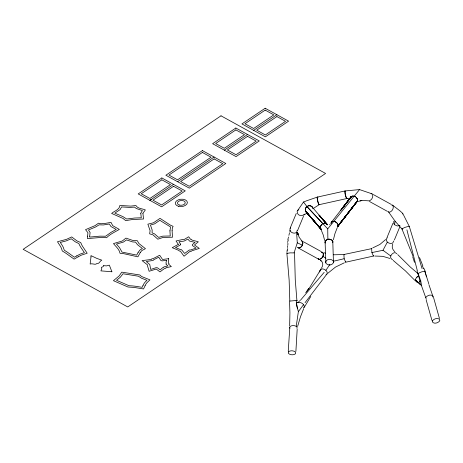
<?xml version="1.0" encoding="UTF-8"?>
<svg xmlns="http://www.w3.org/2000/svg" width="463" height="463" viewBox="0 0 463 463"><rect width="100%" height="100%" fill="white"/><g stroke="black" fill="none" stroke-linecap="round" stroke-linejoin="round"><path stroke-width="0.69" d="M325.749 262.735L325.749 262.689A4.885 3.565 -1.8 0 0 325.749 262.313L325.738 262.18A3.015 2.193 -1.8 0 1 325.726 261.994L325.732 261.948A1.036 0.758 -1.8 0 1 325.761 261.815L325.894 261.549A5.77 4.208 -1.8 0 0 326.091 261.155L326.108 261.115A4.231 3.085 -1.8 0 1 326.189 260.935L326.212 260.895A1.094 0.799 -1.8 0 1 326.299 260.773L326.542 260.553A4.821 3.513 -1.8 0 0 326.942 260.189L327.538 259.784A4.566 3.334 -1.8 0 0 328.145 259.523L328.915 259.349A4.943 3.606 -1.8 0 0 329.425 259.344L329.61 259.332A3.021 2.205 -1.8 0 1 329.864 259.321L329.928 259.321A1.036 0.758 -1.8 0 1 330.113 259.344L330.466 259.43A5.77 4.208 -1.8 0 0 331.004 259.564L331.062 259.581A4.236 3.085 -1.8 0 1 331.305 259.633A1.094 0.799 -1.8 0 1 331.525 259.714L331.821 259.888A4.821 3.513 -1.8 0 0 332.318 260.165L332.885 260.64A4.566 3.328 -1.8 0 0 333.198 261.034L333.424 261.589A4.943 3.606 -1.8 0 0 333.424 261.96L333.435 262.099A3.021 2.205 -1.8 0 1 333.447 262.284L333.441 262.33A1.036 0.758 -1.8 0 1 333.412 262.463L333.279 262.724A5.77 4.208 -1.8 0 0 333.082 263.117L333.065 263.163A4.231 3.085 -1.8 0 1 332.984 263.343L332.961 263.383A1.094 0.799 -1.8 0 1 332.874 263.505L332.631 263.725A4.821 3.513 -1.8 0 0 332.231 264.089L331.577 264.512A4.566 3.334 -1.8 0 0 331.028 264.749L330.258 264.929A4.943 3.606 -1.8 0 0 329.749 264.934L329.563 264.946A3.021 2.205 -1.8 0 1 329.309 264.958L329.245 264.958A1.036 0.758 -1.8 0 1 329.06 264.934L328.765 264.859A6.071 4.427 -1.8 0 0 328.111 264.697A4.19 3.056 -1.8 0 1 327.868 264.645L327.81 264.628A1.065 0.776 -1.8 0 1 327.648 264.564L327.445 264.454A6.117 4.456 -1.8 0 0 327.11 264.246L326.137 263.435A4.862 3.542 -1.8 0 0 325.975 263.239A5.122 3.733 -1.8 0 1 325.871 263.123L325.09 241.86A1.036 0.758 -1.8 0 1 325.124 241.674L325.159 241.588A3.397 2.477 -1.8 0 1 325.229 241.46L325.252 241.414A5.77 4.208 -1.8 0 0 325.448 241.02L325.599 240.714A1.1 0.804 -1.8 0 1 325.697 240.598L325.738 240.563A3.27 2.384 -1.8 0 1 325.859 240.453L325.9 240.419A4.821 3.513 -1.8 0 0 326.299 240.054L327.868 239.238L327.735 228.861L359.543 189.587L372.02 193.835L372.582 194.553C373.352 197.14 371.702 200.132 369.109 200.867L361.094 200.346M289.815 301.239L289.144 280.132L286.892 253.452L290.081 252.867L294.537 252.914L295.272 279.918L296.939 300.84M338.007 225.493L338.007 225.151M289.659 325.819L289.919 312.722L289.578 301.945M425.59 273.772L424.831 271.115L421.538 271.897L418.037 273.459L420.711 280.769L421.758 286.504L426.273 299.127M325.263 243.029L325.084 241.767L326.785 239.695A6.164 4.497 -1.8 0 1 326.959 239.626A4.566 3.328 -1.8 0 0 327.509 239.388L328.336 239.215A4.404 3.212 -1.8 0 0 328.782 239.203L329.286 239.186A1.036 0.758 -1.8 0 1 329.471 239.203L329.592 239.232A3.397 2.477 -1.8 0 1 329.772 239.278L329.83 239.296A5.77 4.208 -1.8 0 0 330.362 239.429L330.721 239.516A1.1 0.804 -1.8 0 1 330.941 239.602A3.27 2.384 -1.8 0 1 331.132 239.718L331.184 239.747A4.821 3.513 -1.8 0 0 331.676 240.031L332.156 240.378A6.169 4.497 -1.8 0 1 332.243 240.505A4.572 3.334 -1.8 0 0 332.561 240.899L332.781 241.454A4.404 3.212 -1.8 0 0 332.787 241.825L332.799 242.195A1.036 0.758 -1.8 0 1 332.77 242.328L332.735 242.415A3.397 2.477 -1.8 0 1 332.665 242.548M287.847 245.101L287.911 243.26M305.36 209.658L305.372 209.386M305.349 209.959L305.343 210.196A1.186 1.042 -40.7 0 0 305.372 210.601L305.424 210.677M297.205 230.325L296.586 232.501L297.292 242.832L294.103 252.81M288.258 351.064L289.873 326.658C291.783 325.055 295.186 325.275 297.003 326.936L297.02 328.51M295.898 351.365L297.177 329.309M287.471 245.847L287.367 247.543M287.731 248.544L287.61 250.217M319.25 204.478L319.192 204.681A4.844 0.828 77.5 0 0 319.094 204.64M286.956 252.607L287.17 250.078M287.65 242.433L287.726 241.588M346.978 198.39L350.497 198.864M288.061 241.154L288.171 240.008M396.855 253.747L395.084 252.566C392.144 252.734 388.897 256.751 391.611 259.17L392.647 259.529M289.554 301.112L296.152 300.487L296.986 306.494L298.375 311.622L296.233 326.247M287.893 239.927L288.119 238.306M290.382 228.381L290.486 227.755L289.919 228.728C289.213 232.247 293.924 234.319 296.586 232.501M399.963 225.591L397.254 225.961L394.534 224.734L395.066 221.152L388.127 211.354M290.07 230.267L289.832 231.517M288.461 237.855L288.623 236.981M393.776 221.233L393.787 223.623L394.534 224.734M393.7 241.003L392.728 243.04C389.939 244.493 385.268 242.137 386.541 238.676L387.276 237.797M333.383 239.753L334.952 233.636L337.145 227.952M350.636 197.452L350.641 197.429A1.354 1.013 37.6 0 1 350.792 197.128L350.908 197.035M357.361 201.058L357.355 201.081A1.354 1.013 37.6 0 1 357.204 201.388M288.895 235.326L289.537 232.733M320.743 225.985L320.737 226.013A1.539 1.348 -40.7 0 1 320.905 225.579L320.986 225.481M297.634 326.386L300.493 316.721L303.682 308.665M320.471 226.934L320.575 226.581M350.503 197.904L350.589 197.62M297.859 247.52L298.531 248.087C301.517 247.954 303.728 244.192 302.478 241.478L301.807 240.91M318.359 258.817L319.03 259.384C322.011 259.251 324.227 255.483 322.971 252.775L322.3 252.208L321.334 252.294M357.523 200.508L357.395 200.936M371.928 248.579L343.887 254.511L344.165 258.719L345.676 262.226L373.41 256.074L373.548 255.593M345.676 262.226L345.815 261.745M371.621 248.359L371.899 252.572L373.41 256.074M402.538 214.028L402.741 213.391L399.963 210.856L392.514 205.126L391.605 205.04M303.468 307.918L304.417 306.651C304.081 303.971 300.794 301.945 298.23 302.507M392.751 244.175C391.495 246.854 392.583 249.91 394.829 251.675M350.445 198.095L350.456 198.071A1.482 1.105 37.6 0 0 350.381 198.39L350.705 197.238C352.928 194.281 357.349 197.105 357.621 200.178L356.475 202.094M305.609 208.414L305.759 208.009M305.574 208.5L305.453 208.825A1.395 1.221 -40.7 0 0 305.36 209.212L305.377 209.27M290.37 227.634L296.251 213.46M297.611 230.441L303.491 216.262M386.993 237.588L392.873 223.409M394.366 239.979L399.795 226.893M331.392 222.373L331.415 222.327A1.395 1.042 37.7 0 1 331.601 222.078L331.988 221.777M371.899 252.572L382.982 250.28L387.3 242.178M337.845 226.193L357.106 201.457L337.944 225.996A1.186 0.885 37.6 0 0 338.031 225.713M337.816 226.257L357.037 201.527M337.753 226.384L356.904 201.665M356.713 201.851L337.741 226.407M331.265 222.634L331.138 222.894L331.352 222.46M330.976 223.224L332.405 221.441L333.603 221.175L334.963 221.517L337.359 223.415L338.007 224.648L337.492 226.911M331.126 222.917L331.039 223.091A1.186 0.885 37.6 0 0 330.958 223.374L330.976 223.461M337.88 226.123L357.193 201.376L337.944 225.996M321.6 267.886C323.249 265.571 323.324 262.087 320.639 260.495L321.119 260.889L320.477 260.391M304.162 307.461L310.777 296.482M359.543 189.587L345.028 190.953L317.294 197.105L306.709 200.757L303.52 202.007L297.153 211.278C297.061 217.517 304.411 215.816 307.339 212.621M303.821 215.058L304.394 214.085M321.496 224.705L321.513 224.682A1.36 1.186 -40.7 0 1 321.802 224.341L321.941 224.254M305.042 302.675L327.37 273.419C327.324 270.461 323.799 268.285 321.073 268.98L308.399 289.635M329.951 264.338L325.877 270.323M303.583 304.585L298.375 311.622M321.415 224.844L321.183 225.186M306.94 291.186L308.451 288.947M417.018 270.855L419.2 278.003L420.3 284.583L415.415 279.785L415.872 278.477L417.933 276.214L416.769 277.227M417.834 273.749L418.037 273.459M305.696 292.795L308.896 288.461M340.832 210.283L350.89 197.053M341.034 209.959L351.076 196.862M337.515 226.864L356.614 201.961M341.144 209.803L351.301 196.642M341.37 209.49L351.382 196.555A1.539 1.152 37.7 0 1 351.66 196.353L352.048 196.214M351.353 196.59L341.254 209.646L351.249 196.694L350.977 196.966M331.467 222.217L351.486 196.451M425.763 297.524C427.227 295.475 430.463 294.225 432.72 295.701L433.229 297.304L428.906 284.629M299.63 300.736L297.964 302.819L298.658 302.368M312.548 208.061L312.079 206.828C309.041 203.552 303.514 207.904 305.8 211.666L306.842 212.459M306.246 207.204L306.037 207.447A1.186 1.042 -40.7 0 0 305.829 207.765M300.36 300.36L324.175 272.325M385.638 239.55L379.88 244.458L372.784 247.879M327.989 273.129L335.49 267.087L344.333 262.787M332.231 221.58L332.289 221.528A1.186 0.885 37.6 0 1 332.561 221.407L332.822 221.349M419.628 281.857L420.792 280.844M331.664 222.037L332.139 221.655M337.301 227.061L337.377 227.003A1.395 1.042 37.6 0 0 337.585 226.772M313.127 208.587L319.221 204.663L346.955 198.517L346.191 197.603A4.798 0.822 77.5 0 0 346.017 197.186L345.832 196.688A4.161 0.712 77.5 0 1 345.78 196.52L345.763 196.462A4.838 0.828 77.5 0 0 345.595 195.913L345.439 195.334A5.845 1.001 77.5 0 1 345.404 195.149A4.341 0.747 77.5 0 0 345.288 194.587L345.132 193.696A4.798 0.822 77.5 0 0 345.051 193.129L344.981 192.452A4.798 0.822 77.5 0 0 344.952 191.948L344.947 191.497A4.161 0.712 77.5 0 1 344.958 191.422L344.964 191.398A4.838 0.828 77.5 0 0 345.004 191.115L345.19 194.124L346.417 198.06A4.798 0.822 77.5 0 1 346.573 198.303L346.729 198.494M173.55 184.413L149.914 200.363L151.424 199.345M177.584 181.693L214.12 157.038M224.335 150.151L247.555 134.484M253.655 130.363L276.874 114.697M329.899 224.613L329.453 224.792M297.726 210.306L298.849 209.768M307.733 206.058L308.022 205.919A1.36 1.186 -40.7 0 1 308.439 205.792L308.474 205.809M352.459 196.057L352.482 196.046A1.36 1.013 37.6 0 1 352.841 195.965L353.304 195.994M355.949 202.296L356.331 202.152A1.539 1.152 37.7 0 0 356.626 201.972M358.24 201.463L360.619 200.826M297.975 302.588L297.466 302.524M327.839 239.249L329.349 239.18L332.017 240.228L332.758 241.159L332.804 242.242M333.476 261.23L344.165 258.719M323.753 223.363L324.054 223.293A1.186 1.042 -40.7 0 1 324.418 223.259L324.505 223.293M326.021 274.304L326.965 274.09M308.624 205.798L308.995 205.763M361.846 200.653L360.023 200.82L360.503 200.774M343.17 254.563L333.447 254.795M402.729 229.046L402.058 229.075L395.066 221.152M374.706 256.039L382.779 256.334L389.898 258.458M371.106 193.742L372.02 193.835M388.694 212.077L389.609 212.164C392.196 211.429 393.851 208.431 393.081 205.85L392.514 205.126M301.164 240.934L302.079 241.026L302.646 241.744C303.415 244.331 301.76 247.323 299.167 248.064L298.259 247.971L297.692 247.254M321.663 252.231L322.578 252.318L323.139 253.041C323.909 255.622 322.26 258.62 319.667 259.355L318.752 259.268L299.538 248.677M296.152 300.487L297.188 300.69M317.398 199.848L317.485 200.427A4.161 0.712 77.5 0 0 317.537 200.676L317.554 200.739A4.838 0.828 77.5 0 1 317.682 201.359L317.826 201.955A5.845 1.001 77.5 0 0 317.878 202.117A4.341 0.747 77.5 0 1 318.029 202.609L318.284 203.338A4.798 0.822 77.5 0 1 318.457 203.755L319.221 204.663M324.737 223.328L325.061 223.38M325.119 223.392L325.477 223.444A1.395 1.221 -40.7 0 1 325.836 223.548L325.877 223.594M298.201 302.634L297.31 302.217M317.52 197.128L317.647 197.261A4.798 0.822 77.5 0 0 317.774 197.469M318.984 204.64L318.839 204.449A4.798 0.822 77.5 0 0 318.683 204.206L317.248 198.604A4.798 0.822 77.5 0 0 317.219 198.095L317.23 197.545A4.341 0.747 77.5 0 0 317.265 197.296A5.845 1.001 77.5 0 1 317.271 197.197L317.363 197.105A4.838 0.828 77.5 0 0 317.421 197.128M310.123 205.815L310.465 205.896M345.057 190.935L345.068 190.941A5.845 1.001 77.5 0 1 345.109 190.959A4.341 0.747 77.5 0 0 345.155 190.976M346.926 198.529L346.914 198.529A4.341 0.747 77.5 0 0 346.828 198.488M310.667 205.942L310.87 205.994A1.354 1.186 -40.7 0 1 311.234 206.157L311.246 206.191M286.892 253.452L287.332 253.562M334.517 221.407L334.784 221.476A1.36 1.013 37.6 0 1 335.189 221.632L335.206 221.667M297.292 242.832L302.426 245.159M309.897 205.751L309.926 205.763A1.539 1.348 -40.7 0 0 309.481 205.705M325.599 253.215L324.285 252.815M354.589 196.3L355.133 196.561A1.186 0.885 37.6 0 1 355.462 196.758L355.526 196.833M326.004 223.664L326.351 223.861M417.18 282.395L415.571 280.948L415.415 279.779L421.48 285.636M373.3 194.541L391.235 204.42M369.48 201.486L387.415 211.371M303.358 241.732L321.293 251.612M326.855 224.138C323.921 221.609 319.539 225.041 320.535 228.519L321.31 229.567L306.795 212.424M326.38 223.872L326.704 224.051A1.186 1.042 -40.7 0 1 326.976 224.254L318.99 215.127L326.89 224.185M321.536 229.689L321.461 229.648A1.186 1.036 -40.7 0 1 321.195 229.445M322.925 256.456L325.9 258.157M335.345 221.754L335.756 222.003M335.814 222.037L336.115 222.217A1.539 1.152 37.6 0 1 336.474 222.489M390.703 255.946L382.982 250.28M343.887 254.511L344.194 254.731M311.356 206.278L311.761 206.585M306.529 212.216L306.118 211.909L321.079 229.249M306.211 211.979L320.737 228.791M417.753 273.384L410.305 267.035L397.723 254.586M393.128 260.38L405.455 270.919L414.894 280.399M306.639 212.309L306.662 212.326A1.354 1.186 -40.7 0 0 307.01 212.517M356.053 197.307L356.319 197.545A1.395 1.042 37.6 0 1 356.597 197.846L356.62 197.904M327.735 228.861L306.865 206.463L303.52 202.007M336.572 222.616L336.931 222.981M306.865 206.463L323.087 223.913M301.425 240.32L299.11 237.16L297.674 232.906M305.893 211.736L320.604 228.612M327.023 224.364L319.146 215.283L327.347 224.792M306.257 212.013L320.888 229M327.428 224.908L319.302 215.445L327.092 224.457M321.009 229.156L306.437 212.152L320.842 228.93M319.62 215.764L327.098 224.543M306.616 212.286L321.206 229.434M311.987 206.758L327.127 224.503M320.703 228.751L320.72 228.774A1.482 1.296 -40.7 0 1 320.465 228.236L320.5 228.201M422.077 268.638L409.327 226.505L408.522 226.361L404.772 227.437L401.919 228.901L411.902 253.446M318.191 258.545L318.752 259.268M357.048 198.552L357.187 198.76A1.186 0.885 37.6 0 1 357.355 199.078L357.355 199.159M357.118 198.656L356.944 198.395M317.942 197.73L317.294 197.105L317.317 199.281A4.798 0.822 77.5 0 1 317.398 199.854M409.327 226.505L402.741 213.391M337.486 223.652L337.475 223.629A1.354 1.013 37.6 0 0 337.238 223.27M422.47 266.138L423.709 268.824M321.316 230.244L323.249 235.007L324.638 240.482M312.456 207.818L312.49 207.899A1.186 1.042 -40.7 0 1 312.542 208.119M422.823 265.82L419.501 257.457M423.992 268.523L425.161 271.225M412.128 254.002L412.811 255.68M312.293 207.389L312.403 207.684M305.539 210.972L305.661 211.29M424.953 271.515L428.779 283.744M289.63 327.434L289.896 328.232M412.655 256.658L414.489 262.394M325.13 242.826L325.113 242.502A4.352 3.172 -1.8 0 0 325.107 242.178L325.09 241.952M433.663 297.906L439.439 318.394M426.151 299.85L431.927 320.344M426.209 276.035L426.417 276.799M357.395 199.327L357.477 199.628M425.798 274.524L426.001 275.277M406.913 229.839L417.296 270.554M297.275 307.843L297.443 308.532M297.124 307.166L296.557 303.826M320.425 227.408L320.431 227.437A1.354 1.186 -40.7 0 1 320.437 226.992M296.389 302.495L296.47 303.161M320.494 228.109L320.442 227.582M332.787 241.362L333.447 262.237M337.897 224.376A1.482 1.105 37.6 0 1 338.042 224.92M357.586 199.906A1.482 1.105 37.6 0 1 357.586 200.433M311.883 206.625A1.482 1.296 -40.7 0 1 312.218 207.077M306.002 211.869A1.482 1.296 -40.7 0 1 305.667 211.417M298.218 302.489A14.845 9.902 62.3 0 1 297.964 302.559M90.985 256.924L90.152 264.026C92.635 263.082 95.256 265.397 97.01 263.453C99.545 263.91 99.51 261.178 101.785 260.177L96.547 258.279L90.968 255.599L90.985 256.924M166.518 260.322L165.991 262.857L166.333 263.777L165.922 264.095L167.838 265.941L163.74 266.948L163.757 267.325L162.692 267.701L160.198 269.831L157.472 267.811L156.118 267.672L150.706 269.437L149.763 264.541L146.302 261.537L153.294 260.391L153.484 259.876L158.774 257.225L160.898 260.507L162.091 260.889L166.518 260.322M168.711 258.672L168.37 262.099L168.601 263.314L169.099 263.696L168.555 264.113L171.333 266.595L165.951 267.736L165.974 268.175L164.463 268.534L159.99 271.879L156.222 269.049L149.132 271.266L147.581 266.132L147.622 264.981L142.112 260.628L151.482 259.425L151.685 258.863L153.218 258.574L159.689 255.252L162.554 259.488L168.711 258.672M432.361 320.946L432.87 322.543C435.127 324.019 438.363 322.775 439.827 320.72L439.318 319.123C437.06 317.641 433.825 318.891 432.361 320.946M169.938 230.829L170.245 235.98L162.773 236.147L158.583 237.374L154.515 233.844L152.096 232.877L152.153 229.989L150.446 225.053L154.648 223.837L159.88 220.284A67.934 41.45 -4.8 0 1 161.662 221.482L170.604 226.98L169.938 230.829M172.097 230.765L172.514 237.206L163.051 237.45L157.831 239.203L152.923 234.828L149.636 233.838L150.105 230.73L147.865 224.179L153.398 222.819L160.024 218.362L170.372 225.116L173.11 226.349L172.369 227.865L172.097 230.765M87.559 236.194L87.443 238.584L101.999 237.374L106.554 237.733C110.13 234.052 114.986 232.009 119.344 229.422L112.712 225.655L110.998 222.356L105.992 223.264A27.734 16.923 -4.8 0 1 104.325 223.519L100.905 223.756L98.526 223.189L95.06 225.626L85.533 229.66L87.947 232.744L87.559 236.194M89.712 236.159L89.672 237.068L99.944 236.147L105.599 236.234L111.051 232.351L116.219 229.469L110.929 226.5L109.343 224.005L103.376 224.954L99.14 224.833L95.656 226.957L88.468 229.978L90.094 232.467L89.712 236.159M140.764 213.235L141.296 217.778L134.617 218.032L126.677 219.005L122.921 216.609L114.812 213.136L120.102 209.612L121.59 206.932L129.831 207.418L134.536 207.106L136.284 208.5L142.401 210.584L140.764 213.235M142.911 213.287L143.547 218.999L132.163 219.572L125.716 220.637L122.99 218.438L111.624 213.431C114.378 210.839 119.541 210.005 119.859 205.474L130.85 206.099L135.896 205.52C137.731 208.79 142.297 208.541 145.353 209.936L142.911 213.287M103.602 265.64C103.77 267.44 100.216 266.792 101.663 268.146L101.779 269.072L100.888 270.884L109.592 271.555A61.897 37.769 -4.8 0 0 111.977 271.793A56.92 34.731 -4.8 0 0 111.363 270.363L109.343 265.16L106.49 265.889L103.602 265.64M288.414 351.863L288.432 353.437C290.249 355.098 293.652 355.318 295.562 353.715L295.539 352.14C293.727 350.479 290.318 350.26 288.414 351.863M178.348 244.36L172.23 247.676L178.672 250.338L179.372 251.056L180.257 251.044L184.037 256.224L189.876 251.455L190.773 251.617L191.896 250.79L199.304 248.423L194.477 244.968L198.314 241.819L195.502 240.997A16.06 9.798 -4.8 0 0 193.696 240.615L191.913 240.031L191.254 239.226L190.611 239.388L188.672 236.767L184.17 239.527L183.163 239.377L176.038 240.98L178.348 244.36M180.587 244.215L180.229 245.066L175.506 247.508L180.668 249.713L181.508 249.696L184.662 253.44L189.373 249.939L190.16 250.089L196.144 248.122L192.353 245.529L192.284 244.678L195.033 242.381L189.529 241.055L187.926 239.093L184.042 241.09L178.978 241.75L180.587 244.215M138.13 252.387L136.712 255.119L122.006 252.086L119.483 247.583L116.433 244.094L123.407 242.074L126.492 239.903L132.667 241.935L135.59 242.132L137.465 244.672L142.413 248.556L140.115 249.864L138.13 252.387M140.191 252.671L137.91 256.832L123.54 253.631L120.027 253.296C119.356 249.32 115.86 246.611 113.47 243.584L122.244 241.015L125.942 238.104L133.483 240.656L137.262 240.644L138.906 243.503L145.457 248.677L141.747 250.645L140.191 252.671M143.015 285.503L142.141 287.326L136.145 286.354A52.273 31.895 -4.8 0 0 133.79 286.059A48.748 29.742 -4.8 0 0 132.042 285.891L128.969 285.7L116.52 280.3L120.316 277.215L123.008 273.766L138.431 276.22L141.464 278.17L146.933 280.329L145.272 281.967A19.197 11.714 -4.8 0 0 143.461 284.577L143.015 285.503M145.081 285.769L143.536 288.958L135.497 287.65A50.12 30.581 -4.8 0 0 133.234 287.367L127.956 287.002L113.441 280.682L119.246 275.838L121.752 272.146L139.861 274.987L140.983 276.046A18.08 11.031 -4.8 0 0 142.407 276.862L149.943 279.831L147.141 282.528A17.206 10.499 -4.8 0 0 145.515 284.878L145.081 285.769M320.668 269.657L319.354 271.966L321.073 268.98L320.668 269.657M221.007 115.814L23.15 249.314L127.736 306.946L325.587 173.446L221.007 115.814M161.836 177.96L138.2 193.91L161.628 206.816L185.264 190.872L161.836 177.96M202.406 150.585L165.87 175.24L189.298 188.146L225.834 163.497L202.406 150.585M235.841 128.025L212.621 143.692L236.055 156.61L259.274 140.943L235.841 128.025M265.16 108.244L241.941 123.91L265.374 136.822L288.594 121.156L265.16 108.244M161.859 179.829L141.25 193.737L149.89 198.494L170.5 184.592L161.859 179.829M202.429 152.454L168.926 175.066L177.56 179.823L211.07 157.217L202.429 152.454M235.864 129.895L215.671 143.518L224.312 148.282L244.499 134.658L235.864 129.895M265.183 110.113L244.996 123.737L253.631 128.494L273.824 114.87L265.183 110.113M173.573 186.282L152.964 200.19L161.604 204.947L182.208 191.045L173.573 186.282M214.143 158.907L180.634 181.519L189.274 186.276L222.778 163.671L214.143 158.907M247.578 136.353L227.385 149.971L236.032 154.74L256.218 141.117L247.578 136.353M276.897 116.566L256.705 130.19L265.351 134.953L285.544 121.329L276.897 116.566M76.696 255.917L74.393 257.243L68.553 253.024A106.849 65.196 -4.8 0 0 66.603 251.675L64.316 250.24L63.275 247.346A47.319 28.868 -4.8 0 0 62.557 245.946L60.312 242.421L66.053 240.951L71.244 238.798L75.371 241.871L78.832 243.538L79.815 245.639A85.423 52.122 -4.8 0 0 80.533 246.86A133.373 81.378 -4.8 0 0 81.604 248.521L84.399 252.642L80.278 254.065L76.696 255.917M78.097 256.849L74.103 259.141L66.875 253.938A104.534 63.784 -4.8 0 0 64.953 252.613L62.279 250.963L61.62 248.805A42.098 25.685 -4.8 0 0 60.977 247.352A45.096 27.514 -4.8 0 0 60.508 246.472L57.476 241.75L66.417 239.377L71.719 236.94L76.98 240.91L80.712 242.56L81.864 245.112A82.848 50.548 -4.8 0 0 82.906 246.848L87.189 253.232L81.395 255.136L78.097 256.849M298.016 234.388L297.535 232.559L298.068 234.88L297.651 233.034L297.964 234.4M346.88 198.511A5.845 1.001 77.5 0 0 346.914 198.529M179.424 205.057A3.895 2.373 -4.8 0 0 185.229 202.661A3.895 2.373 -4.8 0 0 179.378 200.936A3.895 2.373 -4.8 0 0 179.424 205.057M178.359 206.261A6.054 3.692 -4.8 0 0 187.382 202.539A6.054 3.692 -4.8 0 0 178.284 199.854A6.054 3.692 -4.8 0 0 178.359 206.261"/></g></svg>
